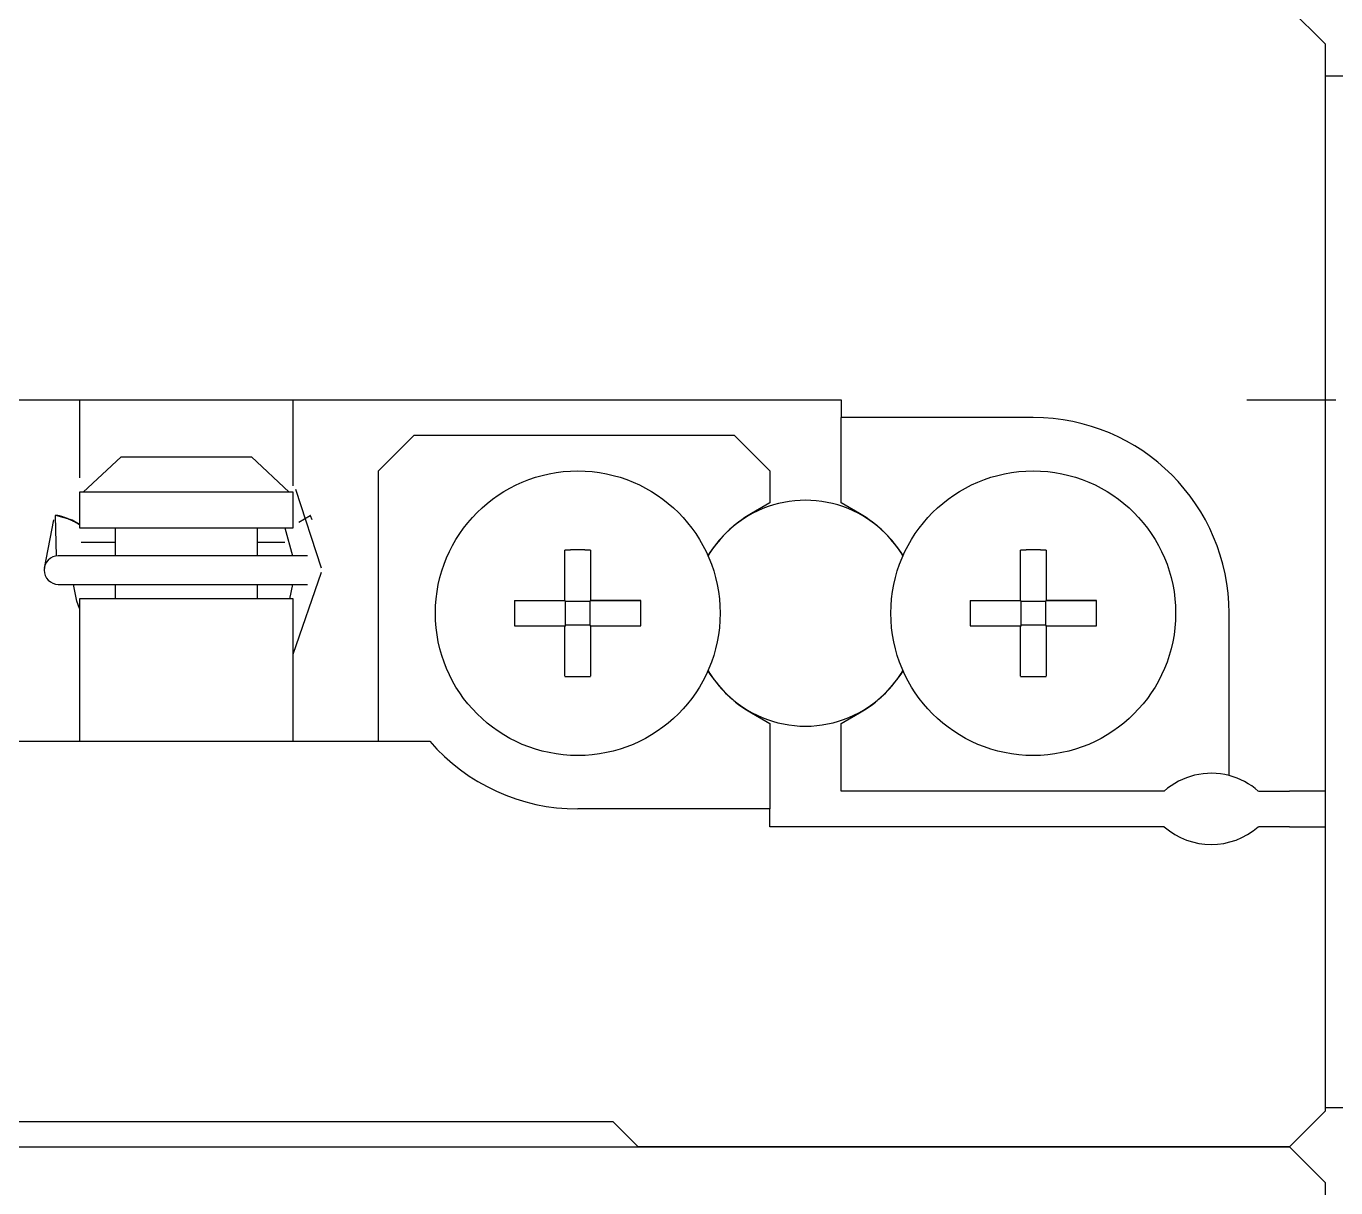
# Model space of a CAD drawing. Extents: x 382 to 585, y 37 to 232.
# Drawn here: x 544.62 to 563.02, y 102.32 to 118.65 of the extents above; entities that cross this region are included whole.
import ezdxf

# ---------------------------------------------------------------- set-up
doc = ezdxf.new("R2010")
doc.units = 0
doc.linetypes.add('CENTER', pattern=[2, 1.25, -0.25, 0.25, -0.25])
doc.layers.get('0').update_dxf_attribs({"linetype": 'CONTINUOUS'})
doc.layers.add('CENTER', color=1, linetype='CENTER')

msp = doc.modelspace()

# ---------------------------------------------------------------- linework, layer by layer
at = {"color": 7, "linetype": 'CONTINUOUS'}
for p, q in [((562.866, 118.397), (562.366, 118.897)), ((562.866, 118.397), (562.866, 107.897)), ((562.866, 117.947), (563.166, 117.947)), ((537.566, 113.397), (545.566, 113.397)), ((545.366, 113.397), (545.366, 112.302)), ((545.566, 113.397), (556.066, 113.397)), ((548.366, 112.188), (548.366, 113.397)), ((556.066, 113.397), (556.066, 113.147)), ((558.766, 113.147), (556.066, 113.147)), ((556.066, 111.948), (556.066, 113.147)), ((550.066, 112.897), (549.566, 112.397)), ((550.066, 112.897), (554.566, 112.897)), ((555.066, 112.397), (554.566, 112.897)), ((545.42, 112.097), (545.95, 112.597)), ((545.95, 112.597), (547.783, 112.597)), ((547.783, 112.597), (548.312, 112.097)), ((549.566, 108.597), (549.566, 112.397)), ((555.066, 112.397), (555.066, 111.948)), ((545.42, 112.097), (545.366, 112.097)), ((545.366, 112.097), (545.366, 111.597)), ((548.312, 112.097), (545.42, 112.097)), ((548.366, 112.097), (548.312, 112.097)), ((548.366, 112.187), (548.366, 112.187)), ((548.366, 111.597), (548.366, 112.097)), ((548.767, 111.031), (548.405, 112.136)), ((555.066, 111.948), (554.806, 111.798)), ((556.326, 111.798), (556.066, 111.948)), ((545.003, 111.711), (544.871, 111.029)), ((545.025, 111.767), (545.037, 111.201)), ((545.03, 111.776), (545.026, 111.767)), ((545.03, 111.775), (545.264, 111.708)), ((545.264, 111.708), (545.366, 111.65)), ((548.449, 111.676), (548.609, 111.77)), ((548.599, 111.759), (548.614, 111.765)), ((548.609, 111.774), (548.607, 111.777)), ((548.635, 111.71), (548.613, 111.767)), ((545.366, 111.597), (548.366, 111.597)), ((545.866, 111.597), (545.866, 111.203)), ((547.866, 111.203), (547.866, 111.597)), ((548.252, 111.597), (548.358, 111.204)), ((545.388, 111.397), (545.866, 111.397)), ((547.866, 111.397), (548.251, 111.397)), ((548.569, 111.203), (545.069, 111.203)), ((552.186, 110.577), (552.186, 111.283)), ((552.546, 111.283), (552.546, 110.577)), ((558.586, 110.577), (558.586, 111.283)), ((558.946, 111.283), (558.946, 110.577)), ((548.366, 109.82), (548.767, 110.973)), ((545.069, 110.803), (548.569, 110.803)), ((545.33, 110.568), (545.281, 110.803)), ((545.866, 110.803), (545.866, 110.597)), ((547.866, 110.597), (547.866, 110.803)), ((548.357, 110.803), (548.316, 110.597)), ((548.366, 110.597), (545.366, 110.597)), ((545.366, 110.597), (545.366, 108.597)), ((548.366, 108.597), (548.366, 110.597)), ((551.48, 110.577), (552.186, 110.577)), ((551.48, 110.577), (552.186, 110.577)), ((552.196, 110.567), (552.186, 110.577)), ((552.536, 110.567), (552.546, 110.577)), ((552.546, 110.577), (553.252, 110.577)), ((553.252, 110.577), (552.546, 110.577)), ((557.88, 110.577), (558.586, 110.577)), ((557.88, 110.577), (558.586, 110.577)), ((558.596, 110.567), (558.586, 110.577)), ((558.936, 110.567), (558.946, 110.577)), ((558.946, 110.577), (559.652, 110.577)), ((559.652, 110.577), (558.946, 110.577)), ((545.366, 110.462), (545.33, 110.568)), ((552.196, 110.227), (552.196, 110.567)), ((552.196, 110.567), (552.536, 110.567)), ((552.536, 110.567), (552.536, 110.227)), ((558.596, 110.227), (558.596, 110.567)), ((558.596, 110.567), (558.936, 110.567)), ((558.936, 110.567), (558.936, 110.227)), ((561.516, 108.115), (561.516, 110.397)), ((552.186, 110.217), (551.48, 110.217)), ((552.196, 110.227), (552.186, 110.217)), ((552.186, 109.511), (552.186, 110.217)), ((552.536, 110.227), (552.196, 110.227)), ((552.536, 110.227), (552.546, 110.217)), ((552.546, 110.217), (552.546, 109.511)), ((553.252, 110.217), (552.546, 110.217)), ((558.586, 110.217), (557.88, 110.217)), ((558.596, 110.227), (558.586, 110.217)), ((558.586, 109.511), (558.586, 110.217)), ((558.936, 110.227), (558.596, 110.227)), ((558.936, 110.227), (558.946, 110.217)), ((558.946, 110.217), (558.946, 109.511)), ((559.652, 110.217), (558.946, 110.217)), ((554.806, 108.996), (555.066, 108.846)), ((556.066, 108.846), (556.326, 108.996)), ((555.066, 108.846), (555.066, 107.647)), ((556.066, 107.897), (556.066, 108.846)), ((535.445, 108.597), (550.287, 108.597)), ((560.605, 107.897), (556.066, 107.897)), ((561.928, 107.897), (562.366, 107.897)), ((562.866, 107.897), (562.366, 107.897)), ((562.866, 107.897), (562.866, 107.397)), ((555.066, 107.647), (552.366, 107.647)), ((555.066, 107.397), (555.066, 107.647)), ((560.605, 107.397), (555.066, 107.397)), ((562.366, 107.397), (561.928, 107.397)), ((562.366, 107.397), (562.866, 107.397)), ((562.866, 107.397), (562.866, 103.397)), ((563.166, 103.447), (562.866, 103.447)), ((552.866, 103.247), (532.866, 103.247)), ((552.866, 103.247), (553.216, 102.897)), ((562.866, 103.397), (562.616, 103.147)), ((562.616, 103.147), (562.366, 102.897)), ((544.366, 102.897), (553.216, 102.897)), ((560.166, 102.897), (553.216, 102.897)), ((553.216, 102.897), (560.166, 102.897)), ((560.366, 102.897), (560.166, 102.897)), ((560.166, 102.897), (560.366, 102.897)), ((562.366, 102.897), (560.366, 102.897)), ((560.366, 102.897), (562.366, 102.897)), ((562.866, 102.397), (562.366, 102.897)), ((562.866, 102.397), (562.866, 98.947))]:
    msp.add_line(p, q, dxfattribs=at)
for points in [[(545.026, 111.768, 0), (545.026, 111.768, 0), (545.026, 111.768, 0), (545.026, 111.768, 0), (545.026, 111.768, 0), (545.026, 111.768, 0), (545.026, 111.768, 0), (545.026, 111.768, 0), (545.026, 111.768, 0), (545.026, 111.768, 0), (545.026, 111.768, 0), (545.026, 111.768, 0), (545.026, 111.768, 0), (545.024, 111.768, 0), (545.024, 111.768, 0), (545.024, 111.768, 0), (545.024, 111.768, 0), (545.024, 111.768, 0), (545.024, 111.768, 0), (545.024, 111.768, 0), (545.024, 111.768, 0), (545.024, 111.768, 0), (545.024, 111.768, 0), (545.024, 111.768, 0), (545.024, 111.768, 0), (545.024, 111.768, 0), (545.024, 111.768, 0), (545.024, 111.768, 0), (545.024, 111.768, 0), (545.024, 111.768, 0), (545.024, 111.768, 0), (545.024, 111.768, 0), (545.024, 111.768, 0), (545.024, 111.768, 0), (545.024, 111.768, 0), (545.024, 111.768, 0), (545.024, 111.768, 0), (545.024, 111.768, 0), (545.024, 111.768, 0), (545.024, 111.768, 0), (545.024, 111.768, 0), (545.024, 111.768, 0), (545.024, 111.768, 0), (545.024, 111.768, 0), (545.024, 111.768, 0), (545.024, 111.768, 0), (545.024, 111.768, 0), (545.024, 111.768, 0), (545.024, 111.768, 0), (545.024, 111.768, 0), (545.024, 111.768, 0), (545.024, 111.768, 0), (545.024, 111.768, 0), (545.024, 111.768, 0), (545.024, 111.768, 0), (545.024, 111.768, 0), (545.024, 111.768, 0), (545.024, 111.768, 0), (545.024, 111.768, 0), (545.024, 111.768, 0), (545.024, 111.768, 0), (545.024, 111.768, 0), (545.024, 111.768, 0), (545.024, 111.768, 0), (545.024, 111.768, 0), (545.024, 111.768, 0), (545.024, 111.768, 0), (545.024, 111.768, 0), (545.024, 111.768, 0), (545.024, 111.768, 0), (545.024, 111.768, 0), (545.024, 111.768, 0), (545.024, 111.768, 0), (545.024, 111.768, 0), (545.024, 111.768, 0), (545.024, 111.768, 0), (545.024, 111.768, 0), (545.024, 111.768, 0), (545.024, 111.768, 0), (545.024, 111.768, 0), (545.024, 111.768, 0), (545.024, 111.768, 0), (545.024, 111.768, 0), (545.024, 111.768, 0), (545.024, 111.768, 0), (545.024, 111.768, 0), (545.024, 111.768, 0), (545.024, 111.768, 0), (545.024, 111.768, 0), (545.024, 111.768, 0), (545.024, 111.768, 0), (545.024, 111.768, 0), (545.024, 111.768, 0), (545.024, 111.768, 0), (545.024, 111.768, 0), (545.024, 111.768, 0), (545.024, 111.768, 0), (545.024, 111.768, 0), (545.024, 111.768, 0), (545.024, 111.768, 0), (545.024, 111.768, 0), (545.024, 111.768, 0), (545.024, 111.768, 0), (545.024, 111.768, 0), (545.024, 111.768, 0), (545.024, 111.768, 0), (545.024, 111.768, 0), (545.024, 111.768, 0), (545.024, 111.768, 0), (545.024, 111.768, 0), (545.024, 111.768, 0), (545.024, 111.768, 0), (545.024, 111.768, 0), (545.024, 111.768, 0), (545.024, 111.768, 0), (545.024, 111.768, 0), (545.024, 111.768, 0), (545.024, 111.768, 0), (545.024, 111.768, 0), (545.024, 111.768, 0), (545.024, 111.768, 0), (545.024, 111.768, 0), (545.024, 111.768, 0), (545.024, 111.768, 0), (545.024, 111.768, 0), (545.024, 111.768, 0), (545.024, 111.768, 0), (545.024, 111.768, 0), (545.024, 111.768, 0)], [(545.03, 111.772, 0), (545.03, 111.77, 0), (545.03, 111.77, 0), (545.03, 111.77, 0), (545.03, 111.77, 0), (545.03, 111.77, 0), (545.03, 111.77, 0), (545.03, 111.77, 0), (545.03, 111.77, 0), (545.03, 111.77, 0), (545.03, 111.77, 0), (545.03, 111.77, 0), (545.03, 111.77, 0), (545.03, 111.77, 0), (545.03, 111.77, 0), (545.03, 111.77, 0), (545.03, 111.77, 0), (545.03, 111.77, 0), (545.03, 111.77, 0), (545.03, 111.77, 0), (545.03, 111.77, 0), (545.03, 111.77, 0), (545.03, 111.77, 0), (545.03, 111.77, 0), (545.03, 111.77, 0), (545.03, 111.77, 0), (545.03, 111.77, 0), (545.03, 111.77, 0), (545.03, 111.77, 0), (545.03, 111.77, 0), (545.028, 111.77, 0), (545.028, 111.77, 0), (545.028, 111.77, 0), (545.028, 111.77, 0), (545.028, 111.77, 0), (545.028, 111.77, 0), (545.028, 111.77, 0), (545.028, 111.77, 0), (545.028, 111.77, 0), (545.028, 111.77, 0), (545.028, 111.77, 0), (545.028, 111.77, 0), (545.028, 111.77, 0), (545.028, 111.77, 0), (545.028, 111.77, 0), (545.028, 111.77, 0), (545.028, 111.77, 0), (545.028, 111.77, 0), (545.028, 111.77, 0), (545.028, 111.77, 0), (545.028, 111.77, 0), (545.028, 111.77, 0), (545.028, 111.77, 0), (545.028, 111.77, 0), (545.028, 111.77, 0), (545.028, 111.77, 0), (545.028, 111.77, 0), (545.028, 111.77, 0), (545.028, 111.77, 0), (545.028, 111.77, 0), (545.028, 111.77, 0), (545.028, 111.77, 0), (545.028, 111.77, 0), (545.028, 111.77, 0), (545.028, 111.77, 0), (545.028, 111.77, 0), (545.028, 111.77, 0), (545.028, 111.77, 0), (545.028, 111.77, 0), (545.026, 111.77, 0), (545.026, 111.77, 0), (545.026, 111.77, 0), (545.026, 111.77, 0), (545.026, 111.77, 0), (545.026, 111.77, 0), (545.026, 111.77, 0), (545.026, 111.77, 0), (545.026, 111.77, 0), (545.026, 111.77, 0), (545.026, 111.77, 0), (545.026, 111.77, 0), (545.026, 111.77, 0), (545.026, 111.77, 0), (545.026, 111.77, 0), (545.026, 111.77, 0), (545.026, 111.77, 0), (545.026, 111.77, 0), (545.026, 111.77, 0), (545.026, 111.77, 0), (545.026, 111.77, 0), (545.026, 111.77, 0), (545.026, 111.768, 0), (545.026, 111.768, 0), (545.026, 111.768, 0), (545.026, 111.768, 0), (545.026, 111.768, 0), (545.026, 111.768, 0), (545.026, 111.768, 0), (545.026, 111.768, 0), (545.026, 111.768, 0), (545.026, 111.768, 0), (545.026, 111.768, 0), (545.026, 111.768, 0), (545.026, 111.768, 0), (545.026, 111.768, 0), (545.026, 111.768, 0), (545.026, 111.768, 0), (545.026, 111.768, 0), (545.026, 111.768, 0), (545.026, 111.768, 0), (545.026, 111.768, 0), (545.026, 111.768, 0), (545.026, 111.768, 0), (545.026, 111.768, 0), (545.026, 111.768, 0), (545.026, 111.768, 0), (545.026, 111.768, 0), (545.026, 111.768, 0), (545.026, 111.768, 0), (545.026, 111.768, 0), (545.026, 111.768, 0), (545.026, 111.768, 0), (545.026, 111.768, 0), (545.026, 111.768, 0), (545.026, 111.768, 0), (545.026, 111.768, 0), (545.026, 111.768, 0), (545.026, 111.768, 0), (545.026, 111.768, 0)], [(545.366, 111.64, 0), (545.364, 111.642, 0), (545.362, 111.642, 0), (545.36, 111.644, 0), (545.358, 111.646, 0), (545.356, 111.646, 0), (545.354, 111.648, 0), (545.352, 111.65, 0), (545.35, 111.65, 0), (545.348, 111.652, 0), (545.346, 111.654, 0), (545.344, 111.654, 0), (545.342, 111.656, 0), (545.338, 111.658, 0), (545.336, 111.658, 0), (545.334, 111.66, 0), (545.332, 111.662, 0), (545.33, 111.662, 0), (545.326, 111.664, 0), (545.324, 111.666, 0), (545.322, 111.668, 0), (545.318, 111.668, 0), (545.316, 111.67, 0), (545.314, 111.672, 0), (545.31, 111.674, 0), (545.308, 111.674, 0), (545.304, 111.676, 0), (545.302, 111.678, 0), (545.3, 111.68, 0), (545.296, 111.68, 0), (545.294, 111.682, 0), (545.29, 111.684, 0), (545.288, 111.686, 0), (545.284, 111.686, 0), (545.282, 111.688, 0), (545.278, 111.69, 0), (545.274, 111.692, 0), (545.272, 111.692, 0), (545.268, 111.694, 0), (545.266, 111.696, 0), (545.262, 111.698, 0), (545.258, 111.698, 0), (545.256, 111.7, 0), (545.252, 111.702, 0), (545.25, 111.704, 0), (545.246, 111.704, 0), (545.242, 111.706, 0), (545.24, 111.708, 0), (545.236, 111.708, 0), (545.232, 111.71, 0), (545.23, 111.712, 0), (545.226, 111.714, 0), (545.222, 111.714, 0), (545.22, 111.716, 0), (545.216, 111.718, 0), (545.212, 111.718, 0), (545.21, 111.72, 0), (545.206, 111.722, 0), (545.202, 111.724, 0), (545.2, 111.724, 0), (545.196, 111.726, 0), (545.192, 111.728, 0), (545.19, 111.728, 0), (545.186, 111.73, 0), (545.182, 111.732, 0), (545.18, 111.732, 0), (545.176, 111.734, 0), (545.172, 111.734, 0), (545.17, 111.736, 0), (545.166, 111.738, 0), (545.162, 111.738, 0), (545.16, 111.74, 0), (545.156, 111.74, 0), (545.154, 111.742, 0), (545.15, 111.744, 0), (545.146, 111.744, 0), (545.144, 111.746, 0), (545.14, 111.746, 0), (545.138, 111.748, 0), (545.134, 111.748, 0), (545.132, 111.75, 0), (545.128, 111.75, 0), (545.126, 111.752, 0), (545.122, 111.752, 0), (545.12, 111.754, 0), (545.116, 111.754, 0), (545.114, 111.756, 0), (545.11, 111.756, 0), (545.108, 111.758, 0), (545.106, 111.758, 0), (545.102, 111.758, 0), (545.1, 111.76, 0), (545.098, 111.76, 0), (545.094, 111.762, 0), (545.092, 111.762, 0), (545.09, 111.762, 0), (545.086, 111.764, 0), (545.084, 111.764, 0), (545.082, 111.764, 0), (545.08, 111.766, 0), (545.076, 111.766, 0), (545.074, 111.766, 0), (545.072, 111.766, 0), (545.07, 111.768, 0), (545.068, 111.768, 0), (545.066, 111.768, 0), (545.064, 111.768, 0), (545.062, 111.77, 0), (545.06, 111.77, 0), (545.058, 111.77, 0), (545.056, 111.77, 0), (545.054, 111.77, 0), (545.052, 111.77, 0), (545.05, 111.77, 0), (545.048, 111.772, 0), (545.048, 111.772, 0), (545.046, 111.772, 0), (545.044, 111.772, 0), (545.042, 111.772, 0), (545.042, 111.772, 0), (545.04, 111.772, 0), (545.038, 111.772, 0), (545.038, 111.772, 0), (545.036, 111.772, 0), (545.034, 111.772, 0), (545.034, 111.772, 0), (545.032, 111.772, 0), (545.032, 111.772, 0), (545.03, 111.772, 0)], [(548.614, 111.766, 0), (548.614, 111.766, 0), (548.614, 111.766, 0), (548.614, 111.766, 0), (548.614, 111.766, 0), (548.614, 111.766, 0), (548.614, 111.766, 0), (548.614, 111.766, 0), (548.614, 111.766, 0), (548.614, 111.766, 0), (548.614, 111.766, 0), (548.614, 111.766, 0), (548.614, 111.766, 0), (548.614, 111.766, 0), (548.614, 111.766, 0), (548.614, 111.766, 0), (548.614, 111.766, 0), (548.614, 111.766, 0), (548.614, 111.766, 0), (548.614, 111.766, 0), (548.614, 111.766, 0), (548.614, 111.766, 0), (548.614, 111.766, 0), (548.614, 111.766, 0), (548.614, 111.766, 0), (548.614, 111.766, 0), (548.614, 111.766, 0), (548.614, 111.766, 0), (548.614, 111.766, 0), (548.614, 111.768, 0), (548.614, 111.768, 0), (548.614, 111.768, 0), (548.614, 111.768, 0), (548.614, 111.768, 0), (548.614, 111.768, 0), (548.614, 111.768, 0), (548.614, 111.768, 0), (548.614, 111.768, 0), (548.614, 111.768, 0), (548.614, 111.768, 0), (548.614, 111.768, 0), (548.614, 111.768, 0), (548.614, 111.768, 0), (548.614, 111.768, 0), (548.614, 111.768, 0), (548.612, 111.768, 0), (548.612, 111.768, 0), (548.612, 111.768, 0), (548.612, 111.768, 0), (548.612, 111.768, 0), (548.612, 111.768, 0), (548.612, 111.768, 0), (548.612, 111.768, 0), (548.612, 111.768, 0), (548.612, 111.768, 0), (548.612, 111.768, 0), (548.612, 111.768, 0), (548.612, 111.768, 0), (548.612, 111.768, 0), (548.612, 111.768, 0), (548.612, 111.768, 0), (548.612, 111.768, 0), (548.612, 111.768, 0), (548.612, 111.768, 0), (548.612, 111.768, 0), (548.612, 111.768, 0), (548.612, 111.768, 0), (548.612, 111.768, 0), (548.612, 111.768, 0), (548.612, 111.768, 0), (548.612, 111.768, 0), (548.612, 111.768, 0), (548.612, 111.768, 0), (548.612, 111.768, 0), (548.612, 111.768, 0), (548.612, 111.768, 0), (548.612, 111.77, 0), (548.612, 111.77, 0), (548.612, 111.77, 0), (548.612, 111.77, 0), (548.612, 111.77, 0), (548.612, 111.77, 0), (548.612, 111.77, 0), (548.612, 111.77, 0), (548.612, 111.77, 0), (548.612, 111.77, 0), (548.612, 111.77, 0), (548.612, 111.77, 0), (548.612, 111.77, 0), (548.612, 111.77, 0), (548.612, 111.77, 0), (548.612, 111.77, 0), (548.612, 111.77, 0), (548.61, 111.77, 0), (548.61, 111.77, 0), (548.61, 111.77, 0), (548.61, 111.77, 0), (548.61, 111.77, 0), (548.61, 111.77, 0), (548.61, 111.77, 0), (548.61, 111.77, 0), (548.61, 111.77, 0), (548.61, 111.77, 0), (548.61, 111.77, 0), (548.61, 111.77, 0), (548.61, 111.77, 0), (548.61, 111.77, 0), (548.61, 111.77, 0), (548.61, 111.77, 0), (548.61, 111.77, 0), (548.61, 111.77, 0), (548.61, 111.77, 0), (548.61, 111.77, 0), (548.61, 111.77, 0), (548.61, 111.77, 0), (548.61, 111.77, 0), (548.61, 111.77, 0), (548.61, 111.77, 0), (548.61, 111.77, 0), (548.61, 111.77, 0), (548.61, 111.77, 0), (548.61, 111.77, 0), (548.61, 111.77, 0), (548.61, 111.77, 0), (548.608, 111.77, 0), (548.608, 111.77, 0), (548.608, 111.77, 0), (548.608, 111.77, 0), (548.608, 111.77, 0)], [(552.546, 111.284, 0), (552.544, 111.284, 0), (552.54, 111.284, 0), (552.538, 111.284, 0), (552.534, 111.284, 0), (552.532, 111.284, 0), (552.53, 111.284, 0), (552.526, 111.284, 0), (552.524, 111.284, 0), (552.52, 111.284, 0), (552.518, 111.284, 0), (552.516, 111.284, 0), (552.512, 111.284, 0), (552.51, 111.284, 0), (552.506, 111.284, 0), (552.504, 111.284, 0), (552.5, 111.284, 0), (552.498, 111.284, 0), (552.496, 111.284, 0), (552.492, 111.284, 0), (552.49, 111.284, 0), (552.486, 111.284, 0), (552.484, 111.284, 0), (552.482, 111.284, 0), (552.478, 111.284, 0), (552.476, 111.284, 0), (552.472, 111.284, 0), (552.47, 111.284, 0), (552.468, 111.286, 0), (552.464, 111.286, 0), (552.462, 111.286, 0), (552.458, 111.286, 0), (552.456, 111.286, 0), (552.454, 111.286, 0), (552.45, 111.286, 0), (552.448, 111.286, 0), (552.444, 111.286, 0), (552.442, 111.286, 0), (552.44, 111.286, 0), (552.436, 111.286, 0), (552.434, 111.286, 0), (552.43, 111.286, 0), (552.428, 111.286, 0), (552.426, 111.286, 0), (552.422, 111.286, 0), (552.42, 111.286, 0), (552.416, 111.286, 0), (552.414, 111.286, 0), (552.41, 111.286, 0), (552.408, 111.286, 0), (552.406, 111.286, 0), (552.402, 111.286, 0), (552.4, 111.286, 0), (552.396, 111.286, 0), (552.394, 111.286, 0), (552.392, 111.286, 0), (552.388, 111.286, 0), (552.386, 111.286, 0), (552.382, 111.286, 0), (552.38, 111.286, 0), (552.378, 111.286, 0), (552.374, 111.286, 0), (552.372, 111.286, 0), (552.368, 111.286, 0), (552.366, 111.286, 0), (552.364, 111.286, 0), (552.36, 111.286, 0), (552.358, 111.286, 0), (552.354, 111.286, 0), (552.352, 111.286, 0), (552.35, 111.286, 0), (552.346, 111.286, 0), (552.344, 111.286, 0), (552.34, 111.286, 0), (552.338, 111.286, 0), (552.334, 111.286, 0), (552.332, 111.286, 0), (552.33, 111.286, 0), (552.326, 111.286, 0), (552.324, 111.286, 0), (552.32, 111.286, 0), (552.318, 111.286, 0), (552.316, 111.286, 0), (552.312, 111.286, 0), (552.31, 111.286, 0), (552.306, 111.286, 0), (552.304, 111.286, 0), (552.302, 111.286, 0), (552.298, 111.286, 0), (552.296, 111.286, 0), (552.292, 111.286, 0), (552.29, 111.286, 0), (552.288, 111.286, 0), (552.284, 111.286, 0), (552.282, 111.286, 0), (552.278, 111.286, 0), (552.276, 111.286, 0), (552.274, 111.286, 0), (552.27, 111.286, 0), (552.268, 111.286, 0), (552.264, 111.286, 0), (552.262, 111.284, 0), (552.26, 111.284, 0), (552.256, 111.284, 0), (552.254, 111.284, 0), (552.25, 111.284, 0), (552.248, 111.284, 0), (552.244, 111.284, 0), (552.242, 111.284, 0), (552.24, 111.284, 0), (552.236, 111.284, 0), (552.234, 111.284, 0), (552.23, 111.284, 0), (552.228, 111.284, 0), (552.226, 111.284, 0), (552.222, 111.284, 0), (552.22, 111.284, 0), (552.216, 111.284, 0), (552.214, 111.284, 0), (552.212, 111.284, 0), (552.208, 111.284, 0), (552.206, 111.284, 0), (552.202, 111.284, 0), (552.2, 111.284, 0), (552.198, 111.284, 0), (552.194, 111.284, 0), (552.192, 111.284, 0), (552.188, 111.284, 0), (552.186, 111.284, 0)], [(558.946, 111.284, 0), (558.944, 111.284, 0), (558.94, 111.284, 0), (558.938, 111.284, 0), (558.934, 111.284, 0), (558.932, 111.284, 0), (558.93, 111.284, 0), (558.926, 111.284, 0), (558.924, 111.284, 0), (558.92, 111.284, 0), (558.918, 111.284, 0), (558.916, 111.284, 0), (558.912, 111.284, 0), (558.91, 111.284, 0), (558.906, 111.284, 0), (558.904, 111.284, 0), (558.9, 111.284, 0), (558.898, 111.284, 0), (558.896, 111.284, 0), (558.892, 111.284, 0), (558.89, 111.284, 0), (558.886, 111.284, 0), (558.884, 111.284, 0), (558.882, 111.284, 0), (558.878, 111.284, 0), (558.876, 111.284, 0), (558.872, 111.284, 0), (558.87, 111.284, 0), (558.868, 111.286, 0), (558.864, 111.286, 0), (558.862, 111.286, 0), (558.858, 111.286, 0), (558.856, 111.286, 0), (558.854, 111.286, 0), (558.85, 111.286, 0), (558.848, 111.286, 0), (558.844, 111.286, 0), (558.842, 111.286, 0), (558.84, 111.286, 0), (558.836, 111.286, 0), (558.834, 111.286, 0), (558.83, 111.286, 0), (558.828, 111.286, 0), (558.826, 111.286, 0), (558.822, 111.286, 0), (558.82, 111.286, 0), (558.816, 111.286, 0), (558.814, 111.286, 0), (558.81, 111.286, 0), (558.808, 111.286, 0), (558.806, 111.286, 0), (558.802, 111.286, 0), (558.8, 111.286, 0), (558.796, 111.286, 0), (558.794, 111.286, 0), (558.792, 111.286, 0), (558.788, 111.286, 0), (558.786, 111.286, 0), (558.782, 111.286, 0), (558.78, 111.286, 0), (558.778, 111.286, 0), (558.774, 111.286, 0), (558.772, 111.286, 0), (558.768, 111.286, 0), (558.766, 111.286, 0), (558.764, 111.286, 0), (558.76, 111.286, 0), (558.758, 111.286, 0), (558.754, 111.286, 0), (558.752, 111.286, 0), (558.75, 111.286, 0), (558.746, 111.286, 0), (558.744, 111.286, 0), (558.74, 111.286, 0), (558.738, 111.286, 0), (558.734, 111.286, 0), (558.732, 111.286, 0), (558.73, 111.286, 0), (558.726, 111.286, 0), (558.724, 111.286, 0), (558.72, 111.286, 0), (558.718, 111.286, 0), (558.716, 111.286, 0), (558.712, 111.286, 0), (558.71, 111.286, 0), (558.706, 111.286, 0), (558.704, 111.286, 0), (558.702, 111.286, 0), (558.698, 111.286, 0), (558.696, 111.286, 0), (558.692, 111.286, 0), (558.69, 111.286, 0), (558.688, 111.286, 0), (558.684, 111.286, 0), (558.682, 111.286, 0), (558.678, 111.286, 0), (558.676, 111.286, 0), (558.674, 111.286, 0), (558.67, 111.286, 0), (558.668, 111.286, 0), (558.664, 111.286, 0), (558.662, 111.284, 0), (558.66, 111.284, 0), (558.656, 111.284, 0), (558.654, 111.284, 0), (558.65, 111.284, 0), (558.648, 111.284, 0), (558.644, 111.284, 0), (558.642, 111.284, 0), (558.64, 111.284, 0), (558.636, 111.284, 0), (558.634, 111.284, 0), (558.63, 111.284, 0), (558.628, 111.284, 0), (558.626, 111.284, 0), (558.622, 111.284, 0), (558.62, 111.284, 0), (558.616, 111.284, 0), (558.614, 111.284, 0), (558.612, 111.284, 0), (558.608, 111.284, 0), (558.606, 111.284, 0), (558.602, 111.284, 0), (558.6, 111.284, 0), (558.598, 111.284, 0), (558.594, 111.284, 0), (558.592, 111.284, 0), (558.588, 111.284, 0), (558.586, 111.284, 0)], [(551.48, 110.578, 0), (551.48, 110.574, 0), (551.48, 110.572, 0), (551.48, 110.568, 0), (551.48, 110.566, 0), (551.48, 110.564, 0), (551.48, 110.56, 0), (551.48, 110.558, 0), (551.48, 110.554, 0), (551.478, 110.552, 0), (551.478, 110.55, 0), (551.478, 110.546, 0), (551.478, 110.544, 0), (551.478, 110.54, 0), (551.478, 110.538, 0), (551.478, 110.534, 0), (551.478, 110.532, 0), (551.478, 110.53, 0), (551.478, 110.526, 0), (551.478, 110.524, 0), (551.478, 110.52, 0), (551.478, 110.518, 0), (551.478, 110.516, 0), (551.478, 110.512, 0), (551.478, 110.51, 0), (551.478, 110.506, 0), (551.478, 110.504, 0), (551.478, 110.502, 0), (551.478, 110.498, 0), (551.478, 110.496, 0), (551.478, 110.492, 0), (551.478, 110.49, 0), (551.478, 110.488, 0), (551.478, 110.484, 0), (551.478, 110.482, 0), (551.478, 110.478, 0), (551.478, 110.476, 0), (551.478, 110.474, 0), (551.478, 110.47, 0), (551.478, 110.468, 0), (551.478, 110.464, 0), (551.478, 110.462, 0), (551.478, 110.46, 0), (551.478, 110.456, 0), (551.478, 110.454, 0), (551.478, 110.45, 0), (551.478, 110.448, 0), (551.478, 110.444, 0), (551.478, 110.442, 0), (551.478, 110.44, 0), (551.478, 110.436, 0), (551.478, 110.434, 0), (551.478, 110.43, 0), (551.478, 110.428, 0), (551.478, 110.426, 0), (551.478, 110.422, 0), (551.478, 110.42, 0), (551.478, 110.416, 0), (551.478, 110.414, 0), (551.478, 110.412, 0), (551.478, 110.408, 0), (551.478, 110.406, 0), (551.478, 110.402, 0), (551.478, 110.4, 0), (551.478, 110.398, 0), (551.478, 110.394, 0), (551.478, 110.392, 0), (551.478, 110.388, 0), (551.478, 110.386, 0), (551.478, 110.384, 0), (551.478, 110.38, 0), (551.478, 110.378, 0), (551.478, 110.374, 0), (551.478, 110.372, 0), (551.478, 110.368, 0), (551.478, 110.366, 0), (551.478, 110.364, 0), (551.478, 110.36, 0), (551.478, 110.358, 0), (551.478, 110.354, 0), (551.478, 110.352, 0), (551.478, 110.35, 0), (551.478, 110.346, 0), (551.478, 110.344, 0), (551.478, 110.34, 0), (551.478, 110.338, 0), (551.478, 110.336, 0), (551.478, 110.332, 0), (551.478, 110.33, 0), (551.478, 110.326, 0), (551.478, 110.324, 0), (551.478, 110.322, 0), (551.478, 110.318, 0), (551.478, 110.316, 0), (551.478, 110.312, 0), (551.478, 110.31, 0), (551.478, 110.308, 0), (551.478, 110.304, 0), (551.478, 110.302, 0), (551.478, 110.298, 0), (551.478, 110.296, 0), (551.478, 110.294, 0), (551.478, 110.29, 0), (551.478, 110.288, 0), (551.478, 110.284, 0), (551.478, 110.282, 0), (551.478, 110.278, 0), (551.478, 110.276, 0), (551.478, 110.274, 0), (551.478, 110.27, 0), (551.478, 110.268, 0), (551.478, 110.264, 0), (551.478, 110.262, 0), (551.478, 110.26, 0), (551.478, 110.256, 0), (551.478, 110.254, 0), (551.478, 110.25, 0), (551.478, 110.248, 0), (551.478, 110.246, 0), (551.478, 110.242, 0), (551.48, 110.24, 0), (551.48, 110.236, 0), (551.48, 110.234, 0), (551.48, 110.232, 0), (551.48, 110.228, 0), (551.48, 110.226, 0), (551.48, 110.222, 0), (551.48, 110.22, 0), (551.48, 110.218, 0)], [(553.252, 110.218, 0), (553.252, 110.22, 0), (553.252, 110.222, 0), (553.252, 110.226, 0), (553.252, 110.228, 0), (553.252, 110.232, 0), (553.252, 110.234, 0), (553.252, 110.236, 0), (553.252, 110.24, 0), (553.252, 110.242, 0), (553.252, 110.246, 0), (553.252, 110.248, 0), (553.254, 110.25, 0), (553.254, 110.254, 0), (553.254, 110.256, 0), (553.254, 110.26, 0), (553.254, 110.262, 0), (553.254, 110.264, 0), (553.254, 110.268, 0), (553.254, 110.27, 0), (553.254, 110.274, 0), (553.254, 110.276, 0), (553.254, 110.278, 0), (553.254, 110.282, 0), (553.254, 110.284, 0), (553.254, 110.288, 0), (553.254, 110.29, 0), (553.254, 110.294, 0), (553.254, 110.296, 0), (553.254, 110.298, 0), (553.254, 110.302, 0), (553.254, 110.304, 0), (553.254, 110.308, 0), (553.254, 110.31, 0), (553.254, 110.312, 0), (553.254, 110.316, 0), (553.254, 110.318, 0), (553.254, 110.322, 0), (553.254, 110.324, 0), (553.254, 110.326, 0), (553.254, 110.33, 0), (553.254, 110.332, 0), (553.254, 110.336, 0), (553.254, 110.338, 0), (553.254, 110.34, 0), (553.254, 110.344, 0), (553.254, 110.346, 0), (553.254, 110.35, 0), (553.254, 110.352, 0), (553.254, 110.354, 0), (553.254, 110.358, 0), (553.254, 110.36, 0), (553.254, 110.364, 0), (553.254, 110.366, 0), (553.254, 110.368, 0), (553.254, 110.372, 0), (553.254, 110.374, 0), (553.254, 110.378, 0), (553.254, 110.38, 0), (553.254, 110.384, 0), (553.254, 110.386, 0), (553.254, 110.388, 0), (553.254, 110.392, 0), (553.254, 110.394, 0), (553.254, 110.398, 0), (553.254, 110.4, 0), (553.254, 110.402, 0), (553.254, 110.406, 0), (553.254, 110.408, 0), (553.254, 110.412, 0), (553.254, 110.414, 0), (553.254, 110.416, 0), (553.254, 110.42, 0), (553.254, 110.422, 0), (553.254, 110.426, 0), (553.254, 110.428, 0), (553.254, 110.43, 0), (553.254, 110.434, 0), (553.254, 110.436, 0), (553.254, 110.44, 0), (553.254, 110.442, 0), (553.254, 110.444, 0), (553.254, 110.448, 0), (553.254, 110.45, 0), (553.254, 110.454, 0), (553.254, 110.456, 0), (553.254, 110.46, 0), (553.254, 110.462, 0), (553.254, 110.464, 0), (553.254, 110.468, 0), (553.254, 110.47, 0), (553.254, 110.474, 0), (553.254, 110.476, 0), (553.254, 110.478, 0), (553.254, 110.482, 0), (553.254, 110.484, 0), (553.254, 110.488, 0), (553.254, 110.49, 0), (553.254, 110.492, 0), (553.254, 110.496, 0), (553.254, 110.498, 0), (553.254, 110.502, 0), (553.254, 110.504, 0), (553.254, 110.506, 0), (553.254, 110.51, 0), (553.254, 110.512, 0), (553.254, 110.516, 0), (553.254, 110.518, 0), (553.254, 110.52, 0), (553.254, 110.524, 0), (553.254, 110.526, 0), (553.254, 110.53, 0), (553.254, 110.532, 0), (553.254, 110.534, 0), (553.254, 110.538, 0), (553.254, 110.54, 0), (553.254, 110.544, 0), (553.252, 110.546, 0), (553.252, 110.55, 0), (553.252, 110.552, 0), (553.252, 110.554, 0), (553.252, 110.558, 0), (553.252, 110.56, 0), (553.252, 110.564, 0), (553.252, 110.566, 0), (553.252, 110.568, 0), (553.252, 110.572, 0), (553.252, 110.574, 0), (553.252, 110.578, 0)], [(557.88, 110.578, 0), (557.88, 110.574, 0), (557.88, 110.572, 0), (557.88, 110.568, 0), (557.88, 110.566, 0), (557.88, 110.564, 0), (557.88, 110.56, 0), (557.88, 110.558, 0), (557.88, 110.554, 0), (557.878, 110.552, 0), (557.878, 110.55, 0), (557.878, 110.546, 0), (557.878, 110.544, 0), (557.878, 110.54, 0), (557.878, 110.538, 0), (557.878, 110.534, 0), (557.878, 110.532, 0), (557.878, 110.53, 0), (557.878, 110.526, 0), (557.878, 110.524, 0), (557.878, 110.52, 0), (557.878, 110.518, 0), (557.878, 110.516, 0), (557.878, 110.512, 0), (557.878, 110.51, 0), (557.878, 110.506, 0), (557.878, 110.504, 0), (557.878, 110.502, 0), (557.878, 110.498, 0), (557.878, 110.496, 0), (557.878, 110.492, 0), (557.878, 110.49, 0), (557.878, 110.488, 0), (557.878, 110.484, 0), (557.878, 110.482, 0), (557.878, 110.478, 0), (557.878, 110.476, 0), (557.878, 110.474, 0), (557.878, 110.47, 0), (557.878, 110.468, 0), (557.878, 110.464, 0), (557.878, 110.462, 0), (557.878, 110.46, 0), (557.878, 110.456, 0), (557.878, 110.454, 0), (557.878, 110.45, 0), (557.878, 110.448, 0), (557.878, 110.444, 0), (557.878, 110.442, 0), (557.878, 110.44, 0), (557.878, 110.436, 0), (557.878, 110.434, 0), (557.878, 110.43, 0), (557.878, 110.428, 0), (557.878, 110.426, 0), (557.878, 110.422, 0), (557.878, 110.42, 0), (557.878, 110.416, 0), (557.878, 110.414, 0), (557.878, 110.412, 0), (557.878, 110.408, 0), (557.878, 110.406, 0), (557.878, 110.402, 0), (557.878, 110.4, 0), (557.878, 110.398, 0), (557.878, 110.394, 0), (557.878, 110.392, 0), (557.878, 110.388, 0), (557.878, 110.386, 0), (557.878, 110.384, 0), (557.878, 110.38, 0), (557.878, 110.378, 0), (557.878, 110.374, 0), (557.878, 110.372, 0), (557.878, 110.368, 0), (557.878, 110.366, 0), (557.878, 110.364, 0), (557.878, 110.36, 0), (557.878, 110.358, 0), (557.878, 110.354, 0), (557.878, 110.352, 0), (557.878, 110.35, 0), (557.878, 110.346, 0), (557.878, 110.344, 0), (557.878, 110.34, 0), (557.878, 110.338, 0), (557.878, 110.336, 0), (557.878, 110.332, 0), (557.878, 110.33, 0), (557.878, 110.326, 0), (557.878, 110.324, 0), (557.878, 110.322, 0), (557.878, 110.318, 0), (557.878, 110.316, 0), (557.878, 110.312, 0), (557.878, 110.31, 0), (557.878, 110.308, 0), (557.878, 110.304, 0), (557.878, 110.302, 0), (557.878, 110.298, 0), (557.878, 110.296, 0), (557.878, 110.294, 0), (557.878, 110.29, 0), (557.878, 110.288, 0), (557.878, 110.284, 0), (557.878, 110.282, 0), (557.878, 110.278, 0), (557.878, 110.276, 0), (557.878, 110.274, 0), (557.878, 110.27, 0), (557.878, 110.268, 0), (557.878, 110.264, 0), (557.878, 110.262, 0), (557.878, 110.26, 0), (557.878, 110.256, 0), (557.878, 110.254, 0), (557.878, 110.25, 0), (557.878, 110.248, 0), (557.878, 110.246, 0), (557.878, 110.242, 0), (557.88, 110.24, 0), (557.88, 110.236, 0), (557.88, 110.234, 0), (557.88, 110.232, 0), (557.88, 110.228, 0), (557.88, 110.226, 0), (557.88, 110.222, 0), (557.88, 110.22, 0), (557.88, 110.218, 0)], [(559.652, 110.218, 0), (559.652, 110.22, 0), (559.652, 110.222, 0), (559.652, 110.226, 0), (559.652, 110.228, 0), (559.652, 110.232, 0), (559.652, 110.234, 0), (559.652, 110.236, 0), (559.652, 110.24, 0), (559.652, 110.242, 0), (559.652, 110.246, 0), (559.652, 110.248, 0), (559.654, 110.25, 0), (559.654, 110.254, 0), (559.654, 110.256, 0), (559.654, 110.26, 0), (559.654, 110.262, 0), (559.654, 110.264, 0), (559.654, 110.268, 0), (559.654, 110.27, 0), (559.654, 110.274, 0), (559.654, 110.276, 0), (559.654, 110.278, 0), (559.654, 110.282, 0), (559.654, 110.284, 0), (559.654, 110.288, 0), (559.654, 110.29, 0), (559.654, 110.294, 0), (559.654, 110.296, 0), (559.654, 110.298, 0), (559.654, 110.302, 0), (559.654, 110.304, 0), (559.654, 110.308, 0), (559.654, 110.31, 0), (559.654, 110.312, 0), (559.654, 110.316, 0), (559.654, 110.318, 0), (559.654, 110.322, 0), (559.654, 110.324, 0), (559.654, 110.326, 0), (559.654, 110.33, 0), (559.654, 110.332, 0), (559.654, 110.336, 0), (559.654, 110.338, 0), (559.654, 110.34, 0), (559.654, 110.344, 0), (559.654, 110.346, 0), (559.654, 110.35, 0), (559.654, 110.352, 0), (559.654, 110.354, 0), (559.654, 110.358, 0), (559.654, 110.36, 0), (559.654, 110.364, 0), (559.654, 110.366, 0), (559.654, 110.368, 0), (559.654, 110.372, 0), (559.654, 110.374, 0), (559.654, 110.378, 0), (559.654, 110.38, 0), (559.654, 110.384, 0), (559.654, 110.386, 0), (559.654, 110.388, 0), (559.654, 110.392, 0), (559.654, 110.394, 0), (559.654, 110.398, 0), (559.654, 110.4, 0), (559.654, 110.402, 0), (559.654, 110.406, 0), (559.654, 110.408, 0), (559.654, 110.412, 0), (559.654, 110.414, 0), (559.654, 110.416, 0), (559.654, 110.42, 0), (559.654, 110.422, 0), (559.654, 110.426, 0), (559.654, 110.428, 0), (559.654, 110.43, 0), (559.654, 110.434, 0), (559.654, 110.436, 0), (559.654, 110.44, 0), (559.654, 110.442, 0), (559.654, 110.444, 0), (559.654, 110.448, 0), (559.654, 110.45, 0), (559.654, 110.454, 0), (559.654, 110.456, 0), (559.654, 110.46, 0), (559.654, 110.462, 0), (559.654, 110.464, 0), (559.654, 110.468, 0), (559.654, 110.47, 0), (559.654, 110.474, 0), (559.654, 110.476, 0), (559.654, 110.478, 0), (559.654, 110.482, 0), (559.654, 110.484, 0), (559.654, 110.488, 0), (559.654, 110.49, 0), (559.654, 110.492, 0), (559.654, 110.496, 0), (559.654, 110.498, 0), (559.654, 110.502, 0), (559.654, 110.504, 0), (559.654, 110.506, 0), (559.654, 110.51, 0), (559.654, 110.512, 0), (559.654, 110.516, 0), (559.654, 110.518, 0), (559.654, 110.52, 0), (559.654, 110.524, 0), (559.654, 110.526, 0), (559.654, 110.53, 0), (559.654, 110.532, 0), (559.654, 110.534, 0), (559.654, 110.538, 0), (559.654, 110.54, 0), (559.654, 110.544, 0), (559.652, 110.546, 0), (559.652, 110.55, 0), (559.652, 110.552, 0), (559.652, 110.554, 0), (559.652, 110.558, 0), (559.652, 110.56, 0), (559.652, 110.564, 0), (559.652, 110.566, 0), (559.652, 110.568, 0), (559.652, 110.572, 0), (559.652, 110.574, 0), (559.652, 110.578, 0)], [(552.186, 109.51, 0), (552.188, 109.51, 0), (552.192, 109.51, 0), (552.194, 109.51, 0), (552.198, 109.51, 0), (552.2, 109.51, 0), (552.202, 109.51, 0), (552.206, 109.51, 0), (552.208, 109.51, 0), (552.212, 109.51, 0), (552.214, 109.51, 0), (552.216, 109.51, 0), (552.22, 109.51, 0), (552.222, 109.51, 0), (552.226, 109.51, 0), (552.228, 109.51, 0), (552.23, 109.51, 0), (552.234, 109.51, 0), (552.236, 109.51, 0), (552.24, 109.51, 0), (552.242, 109.51, 0), (552.244, 109.51, 0), (552.248, 109.51, 0), (552.25, 109.51, 0), (552.254, 109.51, 0), (552.256, 109.51, 0), (552.26, 109.51, 0), (552.262, 109.51, 0), (552.264, 109.51, 0), (552.268, 109.51, 0), (552.27, 109.51, 0), (552.274, 109.51, 0), (552.276, 109.51, 0), (552.278, 109.51, 0), (552.282, 109.51, 0), (552.284, 109.508, 0), (552.288, 109.508, 0), (552.29, 109.508, 0), (552.292, 109.508, 0), (552.296, 109.508, 0), (552.298, 109.508, 0), (552.302, 109.508, 0), (552.304, 109.508, 0), (552.306, 109.508, 0), (552.31, 109.508, 0), (552.312, 109.508, 0), (552.316, 109.508, 0), (552.318, 109.508, 0), (552.32, 109.508, 0), (552.324, 109.508, 0), (552.326, 109.508, 0), (552.33, 109.508, 0), (552.332, 109.508, 0), (552.334, 109.508, 0), (552.338, 109.508, 0), (552.34, 109.508, 0), (552.344, 109.508, 0), (552.346, 109.508, 0), (552.35, 109.508, 0), (552.352, 109.508, 0), (552.354, 109.508, 0), (552.358, 109.508, 0), (552.36, 109.508, 0), (552.364, 109.508, 0), (552.366, 109.508, 0), (552.368, 109.508, 0), (552.372, 109.508, 0), (552.374, 109.508, 0), (552.378, 109.508, 0), (552.38, 109.508, 0), (552.382, 109.508, 0), (552.386, 109.508, 0), (552.388, 109.508, 0), (552.392, 109.508, 0), (552.394, 109.508, 0), (552.396, 109.508, 0), (552.4, 109.508, 0), (552.402, 109.508, 0), (552.406, 109.508, 0), (552.408, 109.508, 0), (552.41, 109.508, 0), (552.414, 109.508, 0), (552.416, 109.508, 0), (552.42, 109.508, 0), (552.422, 109.508, 0), (552.426, 109.508, 0), (552.428, 109.508, 0), (552.43, 109.508, 0), (552.434, 109.508, 0), (552.436, 109.508, 0), (552.44, 109.508, 0), (552.442, 109.508, 0), (552.444, 109.508, 0), (552.448, 109.508, 0), (552.45, 109.51, 0), (552.454, 109.51, 0), (552.456, 109.51, 0), (552.458, 109.51, 0), (552.462, 109.51, 0), (552.464, 109.51, 0), (552.468, 109.51, 0), (552.47, 109.51, 0), (552.472, 109.51, 0), (552.476, 109.51, 0), (552.478, 109.51, 0), (552.482, 109.51, 0), (552.484, 109.51, 0), (552.486, 109.51, 0), (552.49, 109.51, 0), (552.492, 109.51, 0), (552.496, 109.51, 0), (552.498, 109.51, 0), (552.5, 109.51, 0), (552.504, 109.51, 0), (552.506, 109.51, 0), (552.51, 109.51, 0), (552.512, 109.51, 0), (552.516, 109.51, 0), (552.518, 109.51, 0), (552.52, 109.51, 0), (552.524, 109.51, 0), (552.526, 109.51, 0), (552.53, 109.51, 0), (552.532, 109.51, 0), (552.534, 109.51, 0), (552.538, 109.51, 0), (552.54, 109.51, 0), (552.544, 109.51, 0), (552.546, 109.51, 0)], [(558.586, 109.51, 0), (558.588, 109.51, 0), (558.592, 109.51, 0), (558.594, 109.51, 0), (558.598, 109.51, 0), (558.6, 109.51, 0), (558.602, 109.51, 0), (558.606, 109.51, 0), (558.608, 109.51, 0), (558.612, 109.51, 0), (558.614, 109.51, 0), (558.616, 109.51, 0), (558.62, 109.51, 0), (558.622, 109.51, 0), (558.626, 109.51, 0), (558.628, 109.51, 0), (558.63, 109.51, 0), (558.634, 109.51, 0), (558.636, 109.51, 0), (558.64, 109.51, 0), (558.642, 109.51, 0), (558.644, 109.51, 0), (558.648, 109.51, 0), (558.65, 109.51, 0), (558.654, 109.51, 0), (558.656, 109.51, 0), (558.66, 109.51, 0), (558.662, 109.51, 0), (558.664, 109.51, 0), (558.668, 109.51, 0), (558.67, 109.51, 0), (558.674, 109.51, 0), (558.676, 109.51, 0), (558.678, 109.51, 0), (558.682, 109.51, 0), (558.684, 109.508, 0), (558.688, 109.508, 0), (558.69, 109.508, 0), (558.692, 109.508, 0), (558.696, 109.508, 0), (558.698, 109.508, 0), (558.702, 109.508, 0), (558.704, 109.508, 0), (558.706, 109.508, 0), (558.71, 109.508, 0), (558.712, 109.508, 0), (558.716, 109.508, 0), (558.718, 109.508, 0), (558.72, 109.508, 0), (558.724, 109.508, 0), (558.726, 109.508, 0), (558.73, 109.508, 0), (558.732, 109.508, 0), (558.734, 109.508, 0), (558.738, 109.508, 0), (558.74, 109.508, 0), (558.744, 109.508, 0), (558.746, 109.508, 0), (558.75, 109.508, 0), (558.752, 109.508, 0), (558.754, 109.508, 0), (558.758, 109.508, 0), (558.76, 109.508, 0), (558.764, 109.508, 0), (558.766, 109.508, 0), (558.768, 109.508, 0), (558.772, 109.508, 0), (558.774, 109.508, 0), (558.778, 109.508, 0), (558.78, 109.508, 0), (558.782, 109.508, 0), (558.786, 109.508, 0), (558.788, 109.508, 0), (558.792, 109.508, 0), (558.794, 109.508, 0), (558.796, 109.508, 0), (558.8, 109.508, 0), (558.802, 109.508, 0), (558.806, 109.508, 0), (558.808, 109.508, 0), (558.81, 109.508, 0), (558.814, 109.508, 0), (558.816, 109.508, 0), (558.82, 109.508, 0), (558.822, 109.508, 0), (558.826, 109.508, 0), (558.828, 109.508, 0), (558.83, 109.508, 0), (558.834, 109.508, 0), (558.836, 109.508, 0), (558.84, 109.508, 0), (558.842, 109.508, 0), (558.844, 109.508, 0), (558.848, 109.508, 0), (558.85, 109.51, 0), (558.854, 109.51, 0), (558.856, 109.51, 0), (558.858, 109.51, 0), (558.862, 109.51, 0), (558.864, 109.51, 0), (558.868, 109.51, 0), (558.87, 109.51, 0), (558.872, 109.51, 0), (558.876, 109.51, 0), (558.878, 109.51, 0), (558.882, 109.51, 0), (558.884, 109.51, 0), (558.886, 109.51, 0), (558.89, 109.51, 0), (558.892, 109.51, 0), (558.896, 109.51, 0), (558.898, 109.51, 0), (558.9, 109.51, 0), (558.904, 109.51, 0), (558.906, 109.51, 0), (558.91, 109.51, 0), (558.912, 109.51, 0), (558.916, 109.51, 0), (558.918, 109.51, 0), (558.92, 109.51, 0), (558.924, 109.51, 0), (558.926, 109.51, 0), (558.93, 109.51, 0), (558.932, 109.51, 0), (558.934, 109.51, 0), (558.938, 109.51, 0), (558.94, 109.51, 0), (558.944, 109.51, 0), (558.946, 109.51, 0)]]:
    msp.add_polyline3d(points, dxfattribs=at)
for centre in [(552.366, 110.397), (558.766, 110.397)]:
    msp.add_circle(centre, 2, dxfattribs=at)
for centre, radius, start, end in [((558.766, 110.397), 2.75, 0, 90), ((555.566, 110.397), 1.587, 45.0002, 135.0002), ((555.681, 110.282), 1.75, 120, 148.1185), ((555.451, 110.282), 1.75, 31.8815, 60), ((555.566, 110.397), 1.587, 135.0002, 149.5667), ((555.566, 110.397), 1.587, 30.4332, 45.0002), ((545.069, 111.003), 0.2, 90, 270), ((555.681, 110.512), 1.75, 211.8815, 240), ((555.566, 110.397), 1.587, 210.4333, 224.9998), ((555.451, 110.512), 1.75, 300, 328.1185), ((555.566, 110.397), 1.587, 314.9998, 329.5668), ((555.566, 110.397), 1.587, 224.9998, 270), ((555.566, 110.397), 1.587, 270, 314.9998), ((552.366, 110.397), 2.75, 220.8852, 270), ((561.266, 107.147), 1, 75.5225, 131.4096), ((561.266, 107.147), 1, 48.5904, 75.5225), ((561.266, 108.147), 1, 228.5904, 311.4096)]:
    msp.add_arc(centre, radius, start, end, dxfattribs=at)
at = {"layer": 'CENTER', "color": 1, "linetype": 'CENTER'}
msp.add_line((561.766, 113.397), (570.566, 113.397), dxfattribs=at)

doc.saveas('drawing.dxf')
